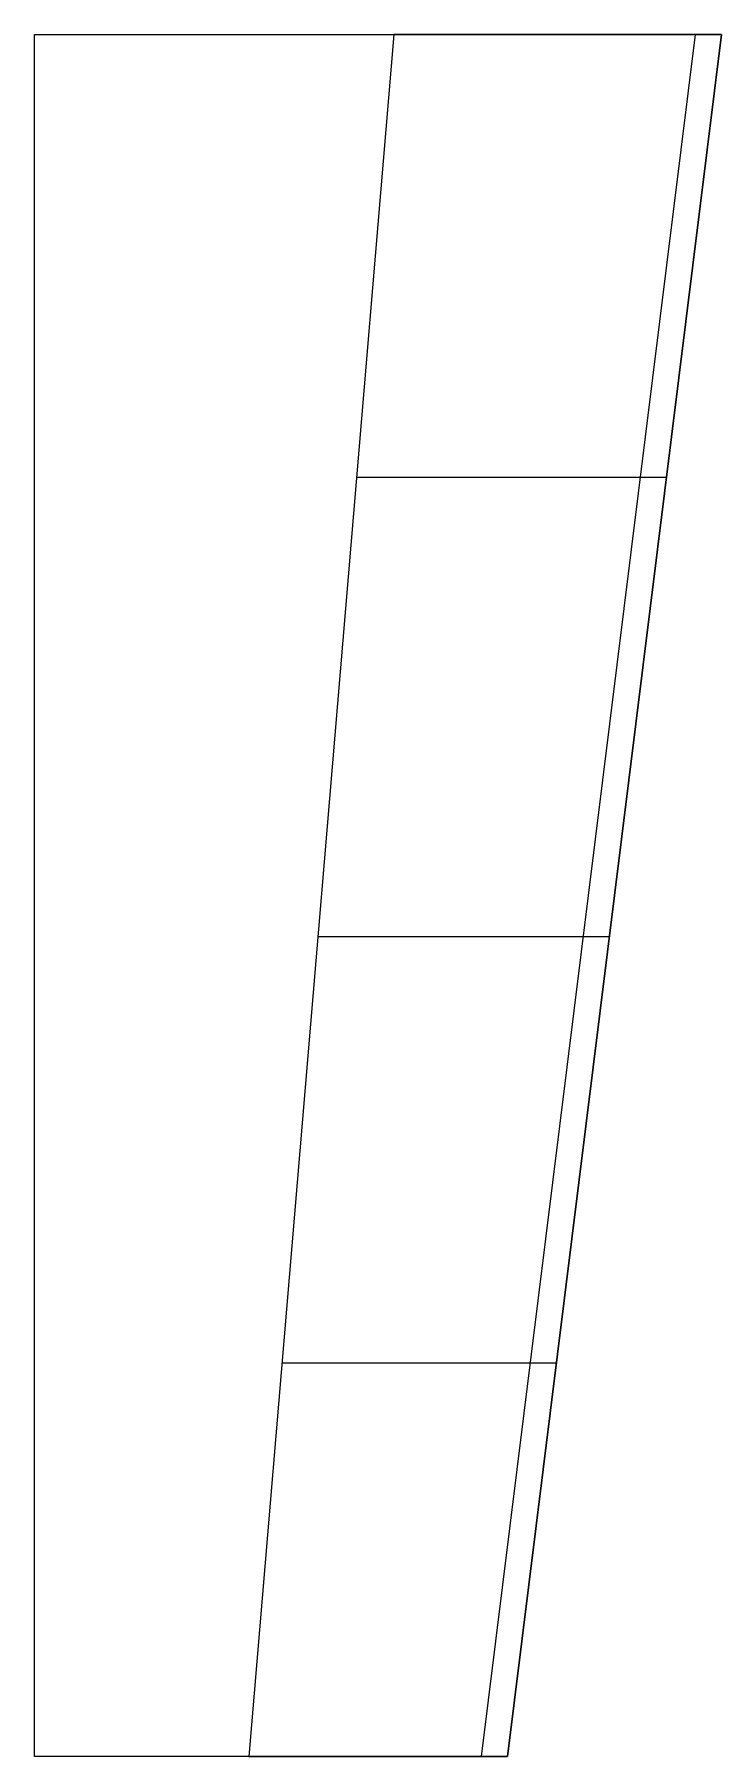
# Model space of a CAD drawing. Header units: millimetres. Extents: x -440 to 4144, y -2607 to 1682.
# Drawn here: x -440 to -230, y -1992 to -1467 of the extents above; entities that cross this region are included whole.
import ezdxf

# ---------------------------------------------------------------- set-up
doc = ezdxf.new("R2010")
doc.units = ezdxf.units.MM
doc.layers.add('剖面线层', color=2, linetype='Continuous', lineweight=25)
doc.layers.add('细线层', color=4, linetype='Continuous', lineweight=25)

msp = doc.modelspace()

# ---------------------------------------------------------------- linework, layer by layer
at = {"layer": '剖面线层'}
for p, q in [((-439.754, -1991.8124), (-439.754, -1466.8124)), ((-439.754, -1466.8124), (-230.476, -1466.8124)), ((-230.4753, -1466.8124), (-295.6405, -1991.8124)), ((-295.6405, -1991.8124), (-439.754, -1991.8124))]:
    msp.add_line(p, q, dxfattribs=at)
at = {"layer": '细线层'}
for p, q in [((-330.2746, -1466.8124), (-374.4814, -1991.8124)), ((-230.476, -1466.8124), (-330.2746, -1466.8124)), ((-238.5381, -1466.8124), (-303.7026, -1991.8124)), ((-295.6412, -1991.8124), (-230.4767, -1466.8124)), ((-341.6421, -1601.8124), (-247.2333, -1601.8124)), ((-353.4306, -1741.8124), (-264.6083, -1741.8124)), ((-364.377, -1871.8124), (-280.7436, -1871.8124)), ((-374.4814, -1991.8124), (-295.6412, -1991.8124))]:
    msp.add_line(p, q, dxfattribs=at)

doc.saveas('drawing.dxf')
